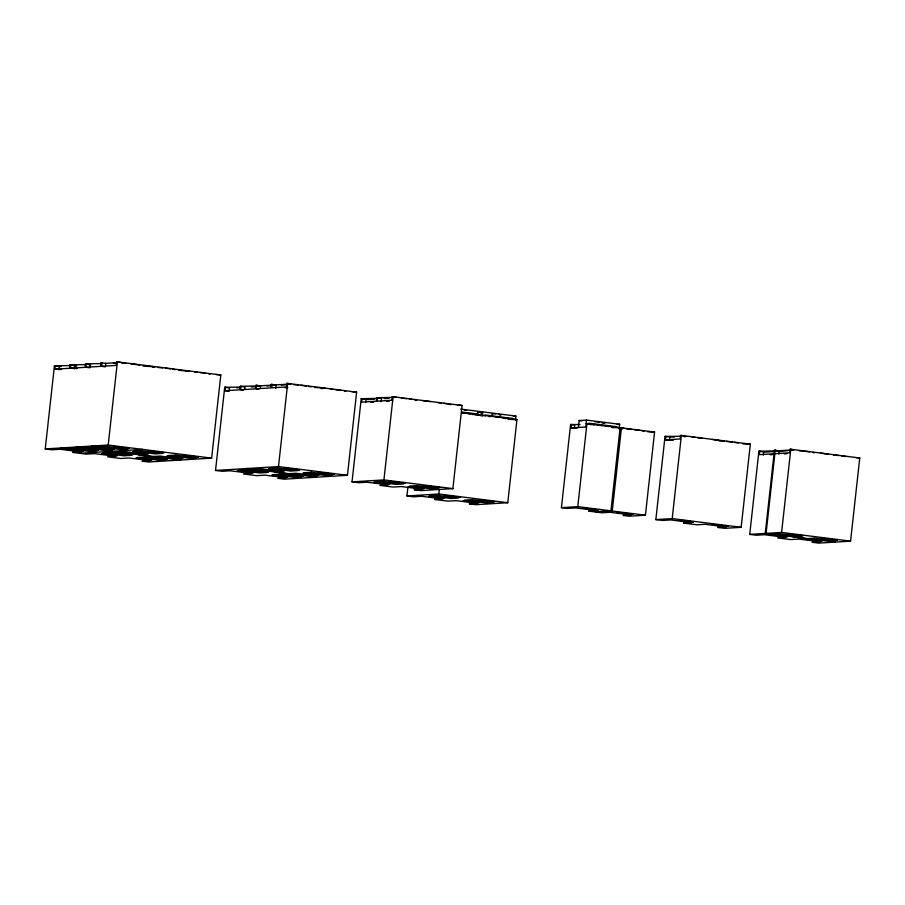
<?xml version="1.0" encoding="UTF-8"?>
<svg xmlns="http://www.w3.org/2000/svg" width="905" height="905" viewBox="0 0 905 905"><rect width="100%" height="100%" fill="white"/><g stroke="black" fill="none" stroke-linecap="round" stroke-linejoin="round"><path stroke-width="1.36" d="M73.407 449.683L73.101 452.455L81.28 451.946L60.058 449.265L51.879 449.762L45.25 448.925L54.424 365.778L69.934 365.575M61.517 369.534L54.866 369.195L55.25 365.733M58.848 369.693L59.221 366.231M85.466 364.613L69.968 364.817L69.583 368.278L54.866 369.195M77.049 368.573L70.398 368.233L70.782 364.772M74.38 368.731L74.764 365.269M102.333 363.572L85.5 363.855L85.115 367.328L70.398 368.233M90.296 364.308L89.912 367.781L85.93 367.272L86.314 363.81M89.448 451.437L89.753 448.665M105.444 366.819L101.462 366.31L101.846 362.848L101.032 362.905L100.647 366.367L85.93 367.272M105.568 365.665L105.828 363.358L116.53 362.69M73.101 452.455L86.36 454.129L94.539 453.62L115.761 456.301L107.582 456.81L120.84 458.484L129.019 457.987L150.241 460.668L142.062 461.165L148.692 462.002L211.646 458.122L220.82 374.964L117.379 361.887L116.564 361.943L116.179 365.405L101.462 366.31M45.25 448.925L108.204 445.045L117.379 361.887M275.29 384.93L260.572 385.835L256.601 385.338L256.217 388.799L270.934 387.894L271.319 384.433L272.134 384.376L271.749 387.838L286.466 386.933L286.851 383.471L287.666 383.415L356.627 392.137L347.452 475.283L284.498 479.175L277.869 478.338L286.037 477.829L264.826 475.148L256.647 475.657L243.388 473.982L251.556 473.473L230.345 470.792L222.166 471.29L215.537 470.453L224.712 387.306L240.21 387.102M229.508 387.759L229.123 391.22L225.153 390.722L225.526 387.261M241.069 386.299L240.685 389.761L255.402 388.856L255.776 385.383L259.758 385.892L240.244 386.344L239.87 389.817L225.153 390.722M244.791 389.105L245.04 386.797M260.323 388.155L260.572 385.835M275.731 388.347L276.116 384.885L290.822 383.969L286.851 383.471M287.507 383.55L287.134 387.012L286.466 386.933M215.537 470.453L278.491 466.573L287.666 383.415M414.671 486.981L414.366 489.752L422.545 489.243L401.322 486.562L393.143 487.06L379.885 485.385L388.064 484.888L366.842 482.195L358.663 482.704L352.034 481.867L361.219 398.72L380.722 398.257M362.034 398.664L361.649 402.125L376.367 401.22L376.752 397.759L396.254 397.306L392.284 396.797L391.899 400.259L377.181 401.175L377.566 397.702M365.631 402.635L366.005 399.173M381.163 401.673L381.548 398.211M352.034 481.867L383.924 479.899L393.098 396.752L462.059 405.463L452.885 488.621L420.995 490.589L414.366 489.752M435.09 496.709L434.785 499.481L442.952 498.983L421.73 496.291L413.562 496.8L406.933 495.963L407.85 487.648M430.712 488.734L438.077 488.281L416.854 485.6L409.501 486.053L430.712 488.734L431.018 485.962M406.933 495.963L438.812 493.994L439.276 489.831M451.131 498.474L458.484 498.022L437.273 495.34L429.909 495.793L451.131 498.474L451.437 495.702M480.917 415.859L481.381 411.707L460.656 409.083M482.241 416.029L482.704 411.877L515.861 416.062L515.398 420.225M434.785 499.481L448.043 501.155L456.222 500.657L477.433 503.338L469.265 503.847L475.894 504.685L507.773 502.716L516.959 419.558L461.788 412.59M589.449 423.97L586.135 423.551L620.106 427.692L610.92 510.839L594.574 511.857L588.612 511.099L596.78 510.59L575.569 507.909L567.39 508.418L561.417 507.66L570.602 424.513L580.082 424.547M577.028 428.178L571.032 427.929L571.417 424.456M574.347 428.348L574.732 424.875M578.397 427.465L579.155 420.542L586.519 420.09L619.676 424.275L619.212 428.438M586.519 420.09L585.75 427.013L571.032 427.929M561.417 507.66L577.775 506.653L586.949 423.506M620.23 431.38L620.615 427.907L621.43 427.861L654.587 432.047L645.412 515.205L629.054 516.212L623.092 515.454L631.26 514.956L610.049 512.275L601.87 512.773L595.897 512.026L612.255 511.008L645.412 515.205M612.255 511.008L621.43 427.861M683.999 520.352L683.694 523.124L691.873 522.615L670.65 519.934L662.471 520.443L655.842 519.594L665.028 436.448L680.526 436.244M669.824 436.9L669.44 440.362L665.458 439.864L665.842 436.402M718.48 524.708L718.174 527.479L724.803 528.316L741.161 527.31L750.336 444.163L681.375 435.441L680.56 435.486L680.175 438.959L665.458 439.864M655.842 519.594L672.2 518.588L681.375 435.441M774.872 453.699L789.59 452.783L789.975 449.321L790.789 449.276L859.75 457.987L850.576 541.145L818.686 543.113L812.057 542.276L820.235 541.767L799.013 539.086L790.834 539.584L777.576 537.909L785.744 537.412L764.533 534.719L756.354 535.228L749.725 534.391L758.899 451.244L778.413 450.781M759.725 451.188L759.34 454.649L774.058 453.744M763.311 455.158L763.696 451.697M782.146 451.097L774.431 450.283L765.257 533.43L771.886 534.267L780.065 533.769L801.287 536.45L793.108 536.948L806.366 538.633L814.545 538.124L835.768 540.805L827.589 541.314L834.218 542.152M775.257 450.226L766.071 533.384L835.032 542.095M778.854 454.197L779.228 450.735L793.945 449.819L789.975 449.321M749.725 534.391L781.603 532.423L790.789 449.276M450.701 404.795L449.955 404.297M684.101 436.708L685.696 436.606M813.912 452.964L813.165 452.455M113.385 363.38L115.84 363.233M143.058 366.05L155.026 366.808L152.345 366.966M178.873 370.326L189.507 371.163L185.491 371.412M220.82 374.964L216.035 374.512M255.776 385.383L256.601 385.338M236.793 387.804L239.52 387.645M251.375 386.91L255.052 386.684M266.907 385.949L270.584 385.722M281.217 385.066L286.116 384.761M285.098 387.77L287.767 387.6M314.68 387.487L320.664 387.747M321.298 388.584L325.314 388.336L321.829 387.894M356.627 392.137L351.83 391.684M392.284 396.797L393.098 396.752M374.659 399.139L367.849 399.558L361.219 398.72M384.195 398.551L389.105 398.245M370.982 402.306L373.652 402.137M386.514 401.345L389.184 401.175M462.059 405.463L457.263 405.01M477.693 411.933L481.381 411.707M477.795 412.171L482.704 411.877M472.286 414.524L478.417 414.139L461.708 412.024M475.001 414.92L485.634 415.757M513.407 416.21L515.861 416.062M507.999 418.8L512.897 418.495L485.046 414.976M508.146 419.354L516.959 419.558M79.731 453.292L142.685 449.4M617.221 424.434L619.676 424.275M611.803 427.013L616.712 426.719L588.861 423.189M611.961 427.567L620.106 427.692M619.914 428.574L623.93 428.325L620.615 427.907M647.776 431.843L654.587 432.047M674.383 437.115L665.028 436.448M670.775 440.283L673.456 440.113M742.869 443.869L750.336 444.163M773.707 451.572L765.54 452.081L758.899 451.244M787.882 450.701L781.072 451.12L774.431 450.283M770.008 454.74L772.678 454.582M784.205 453.869L786.875 453.699M859.75 457.987L856.277 457.704M718.174 527.479L726.353 526.97L705.131 524.289L696.952 524.798L683.694 523.124M90.636 364.975L89.301 365.247M73.961 365.937L76.835 366.016M415.09 400.451L416.673 400.349L415.474 399.942M719.045 440.973L724.136 441.21M121.7 363.052L125.659 363.301M499.379 414.829L501.144 414.818L498.553 414.275M594.709 421.741L599.619 422.137M590.603 424.581L594.562 424.83M157.923 367.498L162.696 367.882M293.718 384.659L298.492 385.055M491.822 413.562L495.804 413.924M602.006 422.952L604.959 423.031L602.368 422.488M488.53 416.447L490.748 416.605M626.826 429.027L631.6 429.411M194.62 372.012L197.177 372.249M330.427 389.184L332.972 389.41M401.379 398.155L406.639 398.675M799.058 450.679L809.489 451.844M833.55 455.034L838.811 455.554M438.405 402.748L441.12 403.03M597.119 425.056L602.515 425.655M692.201 437.081L694.916 437.364M726.681 441.436L732.088 442.036M130.92 363.81L139.755 365.077M165.4 368.177L170.57 368.821M199.881 372.532L205.05 373.188M301.207 385.338L306.365 385.994M335.687 389.704L340.846 390.349M634.315 429.694L639.473 430.35M461.539 412.771L464.22 413.087M496.019 417.126L498.7 417.443M116.564 361.943L120.546 362.441M422.782 400.655L430.746 401.662M579.155 420.542L581.915 420.893M680.56 435.486L684.542 435.995M712.382 439.513L719.023 440.35M820.473 453.179L828.426 454.186M101.032 362.905L105.828 363.358M271.319 384.433L276.116 384.885M391.899 400.259L392.566 400.349M619.224 429.117L621.882 429.456M570.602 424.513L574.177 424.965M85.5 363.855L88.147 364.195M69.968 364.817L72.615 365.156M240.244 386.344L244.226 386.854M256.217 388.799L258.864 389.139M54.424 365.778L61.065 366.615M224.712 387.306L228.694 387.815M240.685 389.761L243.332 390.1M108.204 445.045L211.646 458.122M278.491 466.573L347.452 475.283M383.924 479.899L452.885 488.621M577.775 506.653L610.92 510.839M672.2 518.588L741.161 527.31M781.603 532.423L850.576 541.145M92.672 445.995L127.153 450.362M91.846 446.052L98.487 446.889L106.654 446.38L127.877 449.072L119.698 449.57L126.327 450.407M77.14 446.957L180.581 460.034M247.416 468.485L316.377 477.207M76.314 447.013L82.943 447.851L91.122 447.342L112.344 450.023L104.166 450.532L117.424 452.206L125.603 451.708L146.825 454.389L138.646 454.887L151.916 456.573L160.083 456.063L181.305 458.745L173.126 459.254L179.756 460.091M246.601 468.541L253.23 469.378L261.409 468.869L282.632 471.55L274.453 472.059L287.711 473.734L295.89 473.236L317.112 475.917L308.933 476.415L315.562 477.252M438.812 493.994L507.773 502.716M61.597 447.918L96.077 452.274M60.782 447.975L67.411 448.812L75.59 448.303L96.812 450.984L88.633 451.493L95.263 452.33M841.492 455.871L846.062 456.527M443.801 403.347L448.382 404.003M409.32 398.992L411.798 399.32M697.597 437.681L702.178 438.337M734.555 442.375L738.231 442.986M604.992 425.995L608.658 426.606M491.528 413.947L492.648 414.117M464.073 409.908L466.663 410.463M466.697 413.415L470.374 414.038M641.566 430.678L644.089 431.21M503.271 418.099L505.793 418.63M308.469 386.322L310.992 386.842M172.663 369.15L175.185 369.681M344.522 390.971L345.721 391.379M208.716 373.799L209.926 374.206M67.061 449.378L82.796 451.256L67.061 449.378M82.593 448.416L98.34 450.294L82.593 448.416M98.125 447.455L113.872 449.333L98.125 447.455M113.657 446.504L129.404 448.371L113.657 446.504M101.541 453.733L117.277 455.611L101.541 453.733M117.073 452.783L132.82 454.649L117.073 452.783M132.605 451.821L148.352 453.699L132.605 451.821M148.137 450.86L163.884 452.738L148.137 450.86M136.022 458.1L151.769 459.966L136.022 458.1M151.554 457.138L167.301 459.016L151.554 457.138M167.086 456.177L182.833 458.054L167.086 456.177M182.618 455.215L198.365 457.093L182.618 455.215M237.348 470.905L253.083 472.783L237.348 470.905M252.88 469.944L268.615 471.822L252.88 469.944M268.412 468.982L284.147 470.86L268.412 468.982M283.944 468.032L299.691 469.899L283.944 468.032M271.828 475.261L287.564 477.139L271.828 475.261M287.36 474.31L303.096 476.177L287.36 474.31M302.892 473.349L318.628 475.227L302.892 473.349M318.424 472.387L334.171 474.265L318.424 472.387M373.844 482.32L389.58 484.186L373.844 482.32M389.376 481.358L405.123 483.236L389.376 481.358M408.325 486.675L424.072 488.553L408.325 486.675M423.857 485.714L439.604 487.591L423.857 485.714M428.732 496.415L444.479 498.282L428.732 496.415M444.276 495.454L460.012 497.331L444.276 495.454M463.224 500.77L478.96 502.648L463.224 500.77M478.756 499.809L494.492 501.687L478.756 499.809M582.56 508.022L598.307 509.9L582.56 508.022M617.052 512.388L632.787 514.266L617.052 512.388M677.653 520.047L693.4 521.925L677.653 520.047M712.133 524.402L727.88 526.28L712.133 524.402M771.535 534.844L787.271 536.71L771.535 534.844M787.067 533.882L802.803 535.76L787.067 533.882M806.016 539.199L821.751 541.077L806.016 539.199M821.548 538.237L837.283 540.115L821.548 538.237M110.071 452.658L102.718 453.122L123.928 455.803L131.293 455.351L110.071 452.658M141.135 450.747L133.782 451.199L155.004 453.88L162.357 453.428L141.135 450.747M144.551 457.025L137.198 457.478L158.409 460.159L165.773 459.706L144.551 457.025M175.615 455.102L168.262 455.554L189.484 458.235L196.838 457.783L175.615 455.102M245.877 469.831L238.513 470.283L259.735 472.964L267.088 472.512L245.877 469.831M276.941 467.908L269.588 468.371L290.799 471.053L298.164 470.6L276.941 467.908M280.358 474.186L272.993 474.65L294.216 477.331L301.58 476.878L280.358 474.186M311.422 472.274L304.069 472.727L325.28 475.408L332.644 474.955L311.422 472.274M382.374 481.245L375.021 481.698L396.232 484.379L403.596 483.926L382.374 481.245M471.754 499.696L464.389 500.148L485.612 502.829L492.965 502.377L471.754 499.696"/></g></svg>
